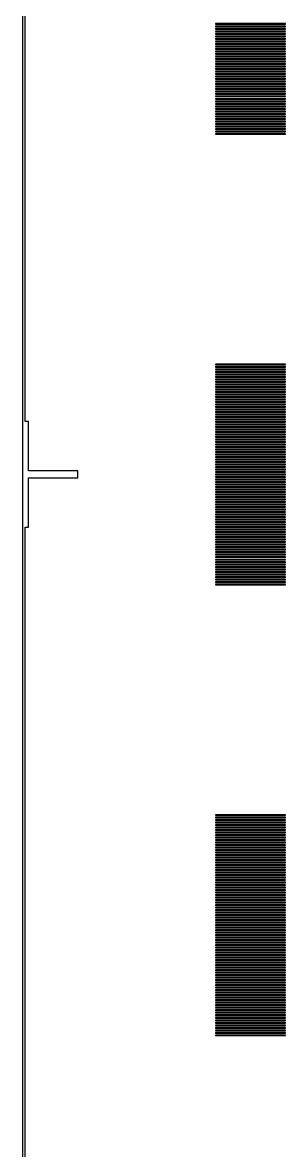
# Model space of a CAD drawing. Extents: x 0 to 54, y 0 to 90.
# Drawn here: x -0.05 to 5.2, y 45 to 67.53 of the extents above; entities that cross this region are included whole.
import ezdxf

# ---------------------------------------------------------------- set-up
doc = ezdxf.new("R2010")
doc.units = 0

msp = doc.modelspace()

# ---------------------------------------------------------------- linework, layer by layer
for p, q in [((-0.04999, 90.05), (-0.04999, -0.04999)), ((0, 59.5547), (0, 90)), ((5.2, 67.505), (3.8, 67.505)), ((3.8, 67.505), (3.8, 67.495)), ((3.8, 67.495), (5.2, 67.495)), ((5.2, 67.455), (3.8, 67.455)), ((3.8, 67.455), (3.8, 67.445)), ((3.8, 67.445), (5.2, 67.445)), ((5.2, 67.405), (3.8, 67.405)), ((3.8, 67.405), (3.8, 67.395)), ((3.8, 67.395), (5.2, 67.395)), ((5.2, 67.355), (3.8, 67.355)), ((3.8, 67.355), (3.8, 67.345)), ((5.2, 67.495), (5.2, 67.505)), ((5.2, 67.445), (5.2, 67.455)), ((5.2, 67.395), (5.2, 67.405)), ((5.2, 67.345), (5.2, 67.355)), ((3.8, 67.345), (5.2, 67.345)), ((5.2, 67.305), (3.8, 67.305)), ((3.8, 67.305), (3.8, 67.295)), ((3.8, 67.295), (5.2, 67.295)), ((5.2, 67.255), (3.8, 67.255)), ((3.8, 67.255), (3.8, 67.245)), ((3.8, 67.245), (5.2, 67.245)), ((5.2, 67.205), (3.8, 67.205)), ((3.8, 67.205), (3.8, 67.195)), ((3.8, 67.195), (5.2, 67.195)), ((5.2, 67.155), (3.8, 67.155)), ((3.8, 67.155), (3.8, 67.145)), ((3.8, 67.145), (5.2, 67.145)), ((5.2, 67.295), (5.2, 67.305)), ((5.2, 67.245), (5.2, 67.255)), ((5.2, 67.195), (5.2, 67.205)), ((5.2, 67.145), (5.2, 67.155)), ((5.2, 67.105), (3.8, 67.105)), ((3.8, 67.105), (3.8, 67.095)), ((3.8, 67.095), (5.2, 67.095)), ((5.2, 67.055), (3.8, 67.055)), ((3.8, 67.055), (3.8, 67.045)), ((3.8, 67.045), (5.2, 67.045)), ((5.2, 67.005), (3.8, 67.005)), ((3.8, 67.005), (3.8, 66.995)), ((3.8, 66.995), (5.2, 66.995)), ((5.2, 66.955), (3.8, 66.955)), ((3.8, 66.955), (3.8, 66.945)), ((3.8, 66.945), (5.2, 66.945)), ((5.2, 66.905), (3.8, 66.905)), ((3.8, 66.905), (3.8, 66.895)), ((5.2, 67.095), (5.2, 67.105)), ((5.2, 67.045), (5.2, 67.055)), ((5.2, 66.995), (5.2, 67.005)), ((5.2, 66.945), (5.2, 66.955)), ((5.2, 66.895), (5.2, 66.905)), ((3.8, 66.895), (5.2, 66.895)), ((5.2, 66.855), (3.8, 66.855)), ((3.8, 66.855), (3.8, 66.845)), ((3.8, 66.845), (5.2, 66.845)), ((5.2, 66.805), (3.8, 66.805)), ((3.8, 66.805), (3.8, 66.795)), ((3.8, 66.795), (5.2, 66.795)), ((5.2, 66.755), (3.8, 66.755)), ((3.8, 66.755), (3.8, 66.745)), ((3.8, 66.745), (5.2, 66.745)), ((5.2, 66.705), (3.8, 66.705)), ((3.8, 66.705), (3.8, 66.695)), ((3.8, 66.695), (5.2, 66.695)), ((5.2, 66.845), (5.2, 66.855)), ((5.2, 66.795), (5.2, 66.805)), ((5.2, 66.745), (5.2, 66.755)), ((5.2, 66.695), (5.2, 66.705)), ((5.2, 66.655), (3.8, 66.655)), ((3.8, 66.655), (3.8, 66.645)), ((3.8, 66.645), (5.2, 66.645)), ((5.2, 66.605), (3.8, 66.605)), ((3.8, 66.605), (3.8, 66.595)), ((3.8, 66.595), (5.2, 66.595)), ((5.2, 66.555), (3.8, 66.555)), ((3.8, 66.555), (3.8, 66.545)), ((3.8, 66.545), (5.2, 66.545)), ((5.2, 66.505), (3.8, 66.505)), ((3.8, 66.505), (3.8, 66.495)), ((3.8, 66.495), (5.2, 66.495)), ((5.2, 66.455), (3.8, 66.455)), ((3.8, 66.455), (3.8, 66.445)), ((5.2, 66.645), (5.2, 66.655)), ((5.2, 66.595), (5.2, 66.605)), ((5.2, 66.545), (5.2, 66.555)), ((5.2, 66.495), (5.2, 66.505)), ((5.2, 66.445), (5.2, 66.455)), ((3.8, 66.445), (5.2, 66.445)), ((5.2, 66.405), (3.8, 66.405)), ((3.8, 66.405), (3.8, 66.395)), ((3.8, 66.395), (5.2, 66.395)), ((5.2, 66.355), (3.8, 66.355)), ((3.8, 66.355), (3.8, 66.345)), ((3.8, 66.345), (5.2, 66.345)), ((5.2, 66.305), (3.8, 66.305)), ((3.8, 66.305), (3.8, 66.295)), ((3.8, 66.295), (5.2, 66.295)), ((5.2, 66.255), (3.8, 66.255)), ((3.8, 66.255), (3.8, 66.245)), ((3.8, 66.245), (5.2, 66.245)), ((5.2, 66.395), (5.2, 66.405)), ((5.2, 66.345), (5.2, 66.355)), ((5.2, 66.295), (5.2, 66.305)), ((5.2, 66.245), (5.2, 66.255)), ((5.2, 66.205), (3.8, 66.205)), ((3.8, 66.205), (3.8, 66.195)), ((3.8, 66.195), (5.2, 66.195)), ((5.2, 66.155), (3.8, 66.155)), ((3.8, 66.155), (3.8, 66.145)), ((3.8, 66.145), (5.2, 66.145)), ((5.2, 66.105), (3.8, 66.105)), ((3.8, 66.105), (3.8, 66.095)), ((3.8, 66.095), (5.2, 66.095)), ((5.2, 66.055), (3.8, 66.055)), ((3.8, 66.055), (3.8, 66.045)), ((3.8, 66.045), (5.2, 66.045)), ((5.2, 66.005), (3.8, 66.005)), ((3.8, 66.005), (3.8, 65.995)), ((5.2, 66.195), (5.2, 66.205)), ((5.2, 66.145), (5.2, 66.155)), ((5.2, 66.095), (5.2, 66.105)), ((5.2, 66.045), (5.2, 66.055)), ((5.2, 65.995), (5.2, 66.005)), ((3.8, 65.995), (5.2, 65.995)), ((5.2, 65.955), (3.8, 65.955)), ((3.8, 65.955), (3.8, 65.945)), ((3.8, 65.945), (5.2, 65.945)), ((5.2, 65.905), (3.8, 65.905)), ((3.8, 65.905), (3.8, 65.895)), ((3.8, 65.895), (5.2, 65.895)), ((5.2, 65.855), (3.8, 65.855)), ((3.8, 65.855), (3.8, 65.845)), ((3.8, 65.845), (5.2, 65.845)), ((5.2, 65.805), (3.8, 65.805)), ((3.8, 65.805), (3.8, 65.795)), ((3.8, 65.795), (5.2, 65.795)), ((5.2, 65.945), (5.2, 65.955)), ((5.2, 65.895), (5.2, 65.905)), ((5.2, 65.845), (5.2, 65.855)), ((5.2, 65.795), (5.2, 65.805)), ((5.2, 65.755), (3.8, 65.755)), ((3.8, 65.755), (3.8, 65.745)), ((3.8, 65.745), (5.2, 65.745)), ((5.2, 65.705), (3.8, 65.705)), ((3.8, 65.705), (3.8, 65.695)), ((3.8, 65.695), (5.2, 65.695)), ((5.2, 65.655), (3.8, 65.655)), ((3.8, 65.655), (3.8, 65.645)), ((3.8, 65.645), (5.2, 65.645)), ((5.2, 65.605), (3.8, 65.605)), ((3.8, 65.605), (3.8, 65.595)), ((3.8, 65.595), (5.2, 65.595)), ((5.2, 65.555), (3.8, 65.555)), ((3.8, 65.555), (3.8, 65.545)), ((5.2, 65.745), (5.2, 65.755)), ((5.2, 65.695), (5.2, 65.705)), ((5.2, 65.645), (5.2, 65.655)), ((5.2, 65.595), (5.2, 65.605)), ((5.2, 65.545), (5.2, 65.555)), ((3.8, 65.545), (5.2, 65.545)), ((5.2, 65.505), (3.8, 65.505)), ((3.8, 65.505), (3.8, 65.495)), ((3.8, 65.495), (5.2, 65.495)), ((5.2, 65.455), (3.8, 65.455)), ((3.8, 65.455), (3.8, 65.445)), ((3.8, 65.445), (5.2, 65.445)), ((5.2, 65.405), (3.8, 65.405)), ((3.8, 65.405), (3.8, 65.395)), ((3.8, 65.395), (5.2, 65.395)), ((5.2, 65.355), (3.8, 65.355)), ((3.8, 65.355), (3.8, 65.345)), ((3.8, 65.345), (5.2, 65.345)), ((5.2, 65.495), (5.2, 65.505)), ((5.2, 65.445), (5.2, 65.455)), ((5.2, 65.395), (5.2, 65.405)), ((5.2, 65.345), (5.2, 65.355)), ((5.2, 65.305), (3.8, 65.305)), ((3.8, 65.305), (3.8, 65.295)), ((3.8, 65.295), (5.2, 65.295)), ((5.2, 65.295), (5.2, 65.305)), ((5.2, 60.705), (3.8, 60.705)), ((3.8, 60.705), (3.8, 60.695)), ((3.8, 60.695), (5.2, 60.695)), ((5.2, 60.655), (3.8, 60.655)), ((3.8, 60.655), (3.8, 60.645)), ((3.8, 60.645), (5.2, 60.645)), ((5.2, 60.605), (3.8, 60.605)), ((3.8, 60.605), (3.8, 60.595)), ((3.8, 60.595), (5.2, 60.595)), ((5.2, 60.695), (5.2, 60.705)), ((5.2, 60.645), (5.2, 60.655)), ((5.2, 60.595), (5.2, 60.605)), ((5.2, 60.555), (3.8, 60.555)), ((3.8, 60.555), (3.8, 60.545)), ((3.8, 60.545), (5.2, 60.545)), ((5.2, 60.505), (3.8, 60.505)), ((3.8, 60.505), (3.8, 60.495)), ((3.8, 60.495), (5.2, 60.495)), ((5.2, 60.455), (3.8, 60.455)), ((3.8, 60.455), (3.8, 60.445)), ((3.8, 60.445), (5.2, 60.445)), ((5.2, 60.405), (3.8, 60.405)), ((3.8, 60.405), (3.8, 60.395)), ((3.8, 60.395), (5.2, 60.395)), ((5.2, 60.545), (5.2, 60.555)), ((5.2, 60.495), (5.2, 60.505)), ((5.2, 60.445), (5.2, 60.455)), ((5.2, 60.395), (5.2, 60.405)), ((5.2, 60.355), (3.8, 60.355)), ((3.8, 60.355), (3.8, 60.345)), ((3.8, 60.345), (5.2, 60.345)), ((5.2, 60.305), (3.8, 60.305)), ((3.8, 60.305), (3.8, 60.295)), ((3.8, 60.295), (5.2, 60.295)), ((5.2, 60.255), (3.8, 60.255)), ((3.8, 60.255), (3.8, 60.245)), ((3.8, 60.245), (5.2, 60.245)), ((5.2, 60.205), (3.8, 60.205)), ((3.8, 60.205), (3.8, 60.195)), ((3.8, 60.195), (5.2, 60.195)), ((5.2, 60.155), (3.8, 60.155)), ((3.8, 60.155), (3.8, 60.145)), ((3.8, 60.145), (5.2, 60.145)), ((5.2, 60.345), (5.2, 60.355)), ((5.2, 60.295), (5.2, 60.305)), ((5.2, 60.245), (5.2, 60.255)), ((5.2, 60.195), (5.2, 60.205)), ((5.2, 60.145), (5.2, 60.155)), ((5.2, 60.105), (3.8, 60.105)), ((3.8, 60.105), (3.8, 60.095)), ((3.8, 60.095), (5.2, 60.095)), ((5.2, 60.055), (3.8, 60.055)), ((3.8, 60.055), (3.8, 60.045)), ((3.8, 60.045), (5.2, 60.045)), ((5.2, 60.005), (3.8, 60.005)), ((3.8, 60.005), (3.8, 59.995)), ((3.8, 59.995), (5.2, 59.995)), ((5.2, 59.955), (3.8, 59.955)), ((3.8, 59.955), (3.8, 59.945)), ((3.8, 59.945), (5.2, 59.945)), ((5.2, 60.095), (5.2, 60.105)), ((5.2, 60.045), (5.2, 60.055)), ((5.2, 59.995), (5.2, 60.005)), ((5.2, 59.945), (5.2, 59.955)), ((5.2, 59.905), (3.8, 59.905)), ((3.8, 59.905), (3.8, 59.895)), ((3.8, 59.895), (5.2, 59.895)), ((5.2, 59.855), (3.8, 59.855)), ((3.8, 59.855), (3.8, 59.845)), ((3.8, 59.845), (5.2, 59.845)), ((5.2, 59.805), (3.8, 59.805)), ((3.8, 59.805), (3.8, 59.795)), ((3.8, 59.795), (5.2, 59.795)), ((5.2, 59.755), (3.8, 59.755)), ((3.8, 59.755), (3.8, 59.745)), ((3.8, 59.745), (5.2, 59.745)), ((5.2, 59.705), (3.8, 59.705)), ((3.8, 59.705), (3.8, 59.695)), ((3.8, 59.695), (5.2, 59.695)), ((5.2, 59.895), (5.2, 59.905)), ((5.2, 59.845), (5.2, 59.855)), ((5.2, 59.795), (5.2, 59.805)), ((5.2, 59.745), (5.2, 59.755)), ((5.2, 59.695), (5.2, 59.705)), ((0.07031, 59.5547), (0, 59.5547)), ((0.07031, 58.5703), (0.07031, 59.5547)), ((5.2, 59.655), (3.8, 59.655)), ((3.8, 59.655), (3.8, 59.645)), ((3.8, 59.645), (5.2, 59.645)), ((5.2, 59.605), (3.8, 59.605)), ((3.8, 59.605), (3.8, 59.595)), ((3.8, 59.595), (5.2, 59.595)), ((5.2, 59.555), (3.8, 59.555)), ((3.8, 59.555), (3.8, 59.545)), ((3.8, 59.545), (5.2, 59.545)), ((5.2, 59.505), (3.8, 59.505)), ((3.8, 59.505), (3.8, 59.495)), ((3.8, 59.495), (5.2, 59.495)), ((5.2, 59.645), (5.2, 59.655)), ((5.2, 59.595), (5.2, 59.605)), ((5.2, 59.545), (5.2, 59.555)), ((5.2, 59.495), (5.2, 59.505)), ((5.2, 59.455), (3.8, 59.455)), ((3.8, 59.455), (3.8, 59.445)), ((3.8, 59.445), (5.2, 59.445)), ((5.2, 59.405), (3.8, 59.405)), ((3.8, 59.405), (3.8, 59.395)), ((3.8, 59.395), (5.2, 59.395)), ((5.2, 59.355), (3.8, 59.355)), ((3.8, 59.355), (3.8, 59.345)), ((3.8, 59.345), (5.2, 59.345)), ((5.2, 59.305), (3.8, 59.305)), ((3.8, 59.305), (3.8, 59.295)), ((3.8, 59.295), (5.2, 59.295)), ((5.2, 59.255), (3.8, 59.255)), ((3.8, 59.255), (3.8, 59.245)), ((3.8, 59.245), (5.2, 59.245)), ((5.2, 59.445), (5.2, 59.455)), ((5.2, 59.395), (5.2, 59.405)), ((5.2, 59.345), (5.2, 59.355)), ((5.2, 59.295), (5.2, 59.305)), ((5.2, 59.245), (5.2, 59.255)), ((5.2, 59.205), (3.8, 59.205)), ((3.8, 59.205), (3.8, 59.195)), ((3.8, 59.195), (5.2, 59.195)), ((5.2, 59.155), (3.8, 59.155)), ((3.8, 59.155), (3.8, 59.145)), ((3.8, 59.145), (5.2, 59.145)), ((5.2, 59.105), (3.8, 59.105)), ((3.8, 59.105), (3.8, 59.095)), ((3.8, 59.095), (5.2, 59.095)), ((5.2, 59.055), (3.8, 59.055)), ((3.8, 59.055), (3.8, 59.045)), ((3.8, 59.045), (5.2, 59.045)), ((5.2, 59.195), (5.2, 59.205)), ((5.2, 59.145), (5.2, 59.155)), ((5.2, 59.095), (5.2, 59.105)), ((5.2, 59.045), (5.2, 59.055)), ((5.2, 59.005), (3.8, 59.005)), ((3.8, 59.005), (3.8, 58.995)), ((3.8, 58.995), (5.2, 58.995)), ((5.2, 58.955), (3.8, 58.955)), ((3.8, 58.955), (3.8, 58.945)), ((3.8, 58.945), (5.2, 58.945)), ((5.2, 58.905), (3.8, 58.905)), ((3.8, 58.905), (3.8, 58.895)), ((3.8, 58.895), (5.2, 58.895)), ((5.2, 58.855), (3.8, 58.855)), ((3.8, 58.855), (3.8, 58.845)), ((3.8, 58.845), (5.2, 58.845)), ((5.2, 58.805), (3.8, 58.805)), ((3.8, 58.805), (3.8, 58.795)), ((3.8, 58.795), (5.2, 58.795)), ((5.2, 58.995), (5.2, 59.005)), ((5.2, 58.945), (5.2, 58.955)), ((5.2, 58.895), (5.2, 58.905)), ((5.2, 58.845), (5.2, 58.855)), ((5.2, 58.795), (5.2, 58.805)), ((1.05469, 58.5703), (0.07031, 58.5703)), ((1.05469, 58.4297), (1.05469, 58.5703)), ((5.2, 58.755), (3.8, 58.755)), ((3.8, 58.755), (3.8, 58.745)), ((3.8, 58.745), (5.2, 58.745)), ((5.2, 58.705), (3.8, 58.705)), ((3.8, 58.705), (3.8, 58.695)), ((3.8, 58.695), (5.2, 58.695)), ((5.2, 58.655), (3.8, 58.655)), ((3.8, 58.655), (3.8, 58.645)), ((3.8, 58.645), (5.2, 58.645)), ((5.2, 58.605), (3.8, 58.605)), ((3.8, 58.605), (3.8, 58.595)), ((3.8, 58.595), (5.2, 58.595)), ((5.2, 58.745), (5.2, 58.755)), ((5.2, 58.695), (5.2, 58.705)), ((5.2, 58.645), (5.2, 58.655)), ((5.2, 58.595), (5.2, 58.605)), ((0.07031, 57.4453), (0.07031, 58.4297)), ((0.07031, 58.4297), (1.05469, 58.4297)), ((5.2, 58.555), (3.8, 58.555)), ((3.8, 58.555), (3.8, 58.545)), ((3.8, 58.545), (5.2, 58.545)), ((5.2, 58.505), (3.8, 58.505)), ((3.8, 58.505), (3.8, 58.495)), ((3.8, 58.495), (5.2, 58.495)), ((5.2, 58.455), (3.8, 58.455)), ((3.8, 58.455), (3.8, 58.445)), ((3.8, 58.445), (5.2, 58.445)), ((5.2, 58.405), (3.8, 58.405)), ((3.8, 58.405), (3.8, 58.395)), ((3.8, 58.395), (5.2, 58.395)), ((5.2, 58.355), (3.8, 58.355)), ((3.8, 58.355), (3.8, 58.345)), ((3.8, 58.345), (5.2, 58.345)), ((5.2, 58.545), (5.2, 58.555)), ((5.2, 58.495), (5.2, 58.505)), ((5.2, 58.445), (5.2, 58.455)), ((5.2, 58.395), (5.2, 58.405)), ((5.2, 58.345), (5.2, 58.355)), ((5.2, 58.305), (3.8, 58.305)), ((3.8, 58.305), (3.8, 58.295)), ((3.8, 58.295), (5.2, 58.295)), ((5.2, 58.255), (3.8, 58.255)), ((3.8, 58.255), (3.8, 58.245)), ((3.8, 58.245), (5.2, 58.245)), ((5.2, 58.205), (3.8, 58.205)), ((3.8, 58.205), (3.8, 58.195)), ((3.8, 58.195), (5.2, 58.195)), ((5.2, 58.155), (3.8, 58.155)), ((3.8, 58.155), (3.8, 58.145)), ((3.8, 58.145), (5.2, 58.145)), ((5.2, 58.295), (5.2, 58.305)), ((5.2, 58.245), (5.2, 58.255)), ((5.2, 58.195), (5.2, 58.205)), ((5.2, 58.145), (5.2, 58.155)), ((5.2, 58.105), (3.8, 58.105)), ((3.8, 58.105), (3.8, 58.095)), ((3.8, 58.095), (5.2, 58.095)), ((5.2, 58.055), (3.8, 58.055)), ((3.8, 58.055), (3.8, 58.045)), ((3.8, 58.045), (5.2, 58.045)), ((5.2, 58.005), (3.8, 58.005)), ((3.8, 58.005), (3.8, 57.995)), ((3.8, 57.995), (5.2, 57.995)), ((5.2, 57.955), (3.8, 57.955)), ((3.8, 57.955), (3.8, 57.945)), ((3.8, 57.945), (5.2, 57.945)), ((5.2, 57.905), (3.8, 57.905)), ((3.8, 57.905), (3.8, 57.895)), ((3.8, 57.895), (5.2, 57.895)), ((5.2, 58.095), (5.2, 58.105)), ((5.2, 58.045), (5.2, 58.055)), ((5.2, 57.995), (5.2, 58.005)), ((5.2, 57.945), (5.2, 57.955)), ((5.2, 57.895), (5.2, 57.905)), ((5.2, 57.855), (3.8, 57.855)), ((3.8, 57.855), (3.8, 57.845)), ((3.8, 57.845), (5.2, 57.845)), ((5.2, 57.805), (3.8, 57.805)), ((3.8, 57.805), (3.8, 57.795)), ((3.8, 57.795), (5.2, 57.795)), ((5.2, 57.755), (3.8, 57.755)), ((3.8, 57.755), (3.8, 57.745)), ((3.8, 57.745), (5.2, 57.745)), ((5.2, 57.705), (3.8, 57.705)), ((3.8, 57.705), (3.8, 57.695)), ((3.8, 57.695), (5.2, 57.695)), ((5.2, 57.845), (5.2, 57.855)), ((5.2, 57.795), (5.2, 57.805)), ((5.2, 57.745), (5.2, 57.755)), ((5.2, 57.695), (5.2, 57.705)), ((0, 32.5547), (0, 57.4453)), ((0, 57.4453), (0.07031, 57.4453)), ((5.2, 57.655), (3.8, 57.655)), ((3.8, 57.655), (3.8, 57.645)), ((3.8, 57.645), (5.2, 57.645)), ((5.2, 57.605), (3.8, 57.605)), ((3.8, 57.605), (3.8, 57.595)), ((3.8, 57.595), (5.2, 57.595)), ((5.2, 57.555), (3.8, 57.555)), ((3.8, 57.555), (3.8, 57.545)), ((3.8, 57.545), (5.2, 57.545)), ((5.2, 57.505), (3.8, 57.505)), ((3.8, 57.505), (3.8, 57.495)), ((3.8, 57.495), (5.2, 57.495)), ((5.2, 57.455), (3.8, 57.455)), ((3.8, 57.455), (3.8, 57.445)), ((3.8, 57.445), (5.2, 57.445)), ((5.2, 57.645), (5.2, 57.655)), ((5.2, 57.595), (5.2, 57.605)), ((5.2, 57.545), (5.2, 57.555)), ((5.2, 57.495), (5.2, 57.505)), ((5.2, 57.445), (5.2, 57.455)), ((5.2, 57.405), (3.8, 57.405)), ((3.8, 57.405), (3.8, 57.395)), ((3.8, 57.395), (5.2, 57.395)), ((5.2, 57.355), (3.8, 57.355)), ((3.8, 57.355), (3.8, 57.345)), ((3.8, 57.345), (5.2, 57.345)), ((5.2, 57.305), (3.8, 57.305)), ((3.8, 57.305), (3.8, 57.295)), ((3.8, 57.295), (5.2, 57.295)), ((5.2, 57.255), (3.8, 57.255)), ((3.8, 57.255), (3.8, 57.245)), ((3.8, 57.245), (5.2, 57.245)), ((5.2, 57.395), (5.2, 57.405)), ((5.2, 57.345), (5.2, 57.355)), ((5.2, 57.295), (5.2, 57.305)), ((5.2, 57.245), (5.2, 57.255)), ((5.2, 57.205), (3.8, 57.205)), ((3.8, 57.205), (3.8, 57.195)), ((3.8, 57.195), (5.2, 57.195)), ((5.2, 57.155), (3.8, 57.155)), ((3.8, 57.155), (3.8, 57.145)), ((3.8, 57.145), (5.2, 57.145)), ((5.2, 57.105), (3.8, 57.105)), ((3.8, 57.105), (3.8, 57.095)), ((3.8, 57.095), (5.2, 57.095)), ((5.2, 57.055), (3.8, 57.055)), ((3.8, 57.055), (3.8, 57.045)), ((3.8, 57.045), (5.2, 57.045)), ((5.2, 57.005), (3.8, 57.005)), ((3.8, 57.005), (3.8, 56.995)), ((3.8, 56.995), (5.2, 56.995)), ((5.2, 57.195), (5.2, 57.205)), ((5.2, 57.145), (5.2, 57.155)), ((5.2, 57.095), (5.2, 57.105)), ((5.2, 57.045), (5.2, 57.055)), ((5.2, 56.995), (5.2, 57.005)), ((5.2, 56.955), (3.8, 56.955)), ((3.8, 56.955), (3.8, 56.945)), ((3.8, 56.945), (5.2, 56.945)), ((5.2, 56.905), (3.8, 56.905)), ((3.8, 56.905), (3.8, 56.895)), ((3.8, 56.895), (5.2, 56.895)), ((5.2, 56.855), (3.8, 56.855)), ((3.8, 56.855), (3.8, 56.845)), ((3.8, 56.845), (5.2, 56.845)), ((5.2, 56.805), (3.8, 56.805)), ((3.8, 56.805), (3.8, 56.795)), ((3.8, 56.795), (5.2, 56.795)), ((5.2, 56.945), (5.2, 56.955)), ((5.2, 56.895), (5.2, 56.905)), ((5.2, 56.845), (5.2, 56.855)), ((5.2, 56.795), (5.2, 56.805)), ((5.2, 56.755), (3.8, 56.755)), ((3.8, 56.755), (3.8, 56.745)), ((3.8, 56.745), (5.2, 56.745)), ((5.2, 56.705), (3.8, 56.705)), ((3.8, 56.705), (3.8, 56.695)), ((3.8, 56.695), (5.2, 56.695)), ((5.2, 56.655), (3.8, 56.655)), ((3.8, 56.655), (3.8, 56.645)), ((3.8, 56.645), (5.2, 56.645)), ((5.2, 56.605), (3.8, 56.605)), ((3.8, 56.605), (3.8, 56.595)), ((3.8, 56.595), (5.2, 56.595)), ((5.2, 56.555), (3.8, 56.555)), ((3.8, 56.555), (3.8, 56.545)), ((3.8, 56.545), (5.2, 56.545)), ((5.2, 56.745), (5.2, 56.755)), ((5.2, 56.695), (5.2, 56.705)), ((5.2, 56.645), (5.2, 56.655)), ((5.2, 56.595), (5.2, 56.605)), ((5.2, 56.545), (5.2, 56.555)), ((5.2, 56.505), (3.8, 56.505)), ((3.8, 56.505), (3.8, 56.495)), ((3.8, 56.495), (5.2, 56.495)), ((5.2, 56.455), (3.8, 56.455)), ((3.8, 56.455), (3.8, 56.445)), ((3.8, 56.445), (5.2, 56.445)), ((5.2, 56.405), (3.8, 56.405)), ((3.8, 56.405), (3.8, 56.395)), ((3.8, 56.395), (5.2, 56.395)), ((5.2, 56.355), (3.8, 56.355)), ((3.8, 56.355), (3.8, 56.345)), ((3.8, 56.345), (5.2, 56.345)), ((5.2, 56.495), (5.2, 56.505)), ((5.2, 56.445), (5.2, 56.455)), ((5.2, 56.395), (5.2, 56.405)), ((5.2, 56.345), (5.2, 56.355)), ((5.2, 56.305), (3.8, 56.305)), ((3.8, 56.305), (3.8, 56.295)), ((3.8, 56.295), (5.2, 56.295)), ((5.2, 56.295), (5.2, 56.305)), ((5.2, 51.705), (3.8, 51.705)), ((3.8, 51.705), (3.8, 51.695)), ((3.8, 51.695), (5.2, 51.695)), ((5.2, 51.655), (3.8, 51.655)), ((3.8, 51.655), (3.8, 51.645)), ((3.8, 51.645), (5.2, 51.645)), ((5.2, 51.605), (3.8, 51.605)), ((3.8, 51.605), (3.8, 51.595)), ((3.8, 51.595), (5.2, 51.595)), ((5.2, 51.695), (5.2, 51.705)), ((5.2, 51.645), (5.2, 51.655)), ((5.2, 51.595), (5.2, 51.605)), ((5.2, 51.555), (3.8, 51.555)), ((3.8, 51.555), (3.8, 51.545)), ((3.8, 51.545), (5.2, 51.545)), ((5.2, 51.505), (3.8, 51.505)), ((3.8, 51.505), (3.8, 51.495)), ((3.8, 51.495), (5.2, 51.495)), ((5.2, 51.455), (3.8, 51.455)), ((3.8, 51.455), (3.8, 51.445)), ((3.8, 51.445), (5.2, 51.445)), ((5.2, 51.405), (3.8, 51.405)), ((3.8, 51.405), (3.8, 51.395)), ((3.8, 51.395), (5.2, 51.395)), ((5.2, 51.545), (5.2, 51.555)), ((5.2, 51.495), (5.2, 51.505)), ((5.2, 51.445), (5.2, 51.455)), ((5.2, 51.395), (5.2, 51.405)), ((5.2, 51.355), (3.8, 51.355)), ((3.8, 51.355), (3.8, 51.345)), ((3.8, 51.345), (5.2, 51.345)), ((5.2, 51.305), (3.8, 51.305)), ((3.8, 51.305), (3.8, 51.295)), ((3.8, 51.295), (5.2, 51.295)), ((5.2, 51.255), (3.8, 51.255)), ((3.8, 51.255), (3.8, 51.245)), ((3.8, 51.245), (5.2, 51.245)), ((5.2, 51.205), (3.8, 51.205)), ((3.8, 51.205), (3.8, 51.195)), ((3.8, 51.195), (5.2, 51.195)), ((5.2, 51.155), (3.8, 51.155)), ((3.8, 51.155), (3.8, 51.145)), ((3.8, 51.145), (5.2, 51.145)), ((5.2, 51.345), (5.2, 51.355)), ((5.2, 51.295), (5.2, 51.305)), ((5.2, 51.245), (5.2, 51.255)), ((5.2, 51.195), (5.2, 51.205)), ((5.2, 51.145), (5.2, 51.155)), ((5.2, 51.105), (3.8, 51.105)), ((3.8, 51.105), (3.8, 51.095)), ((3.8, 51.095), (5.2, 51.095)), ((5.2, 51.055), (3.8, 51.055)), ((3.8, 51.055), (3.8, 51.045)), ((3.8, 51.045), (5.2, 51.045)), ((5.2, 51.005), (3.8, 51.005)), ((3.8, 51.005), (3.8, 50.995)), ((3.8, 50.995), (5.2, 50.995)), ((5.2, 50.955), (3.8, 50.955)), ((3.8, 50.955), (3.8, 50.945)), ((3.8, 50.945), (5.2, 50.945)), ((5.2, 51.095), (5.2, 51.105)), ((5.2, 51.045), (5.2, 51.055)), ((5.2, 50.995), (5.2, 51.005)), ((5.2, 50.945), (5.2, 50.955)), ((5.2, 50.905), (3.8, 50.905)), ((3.8, 50.905), (3.8, 50.895)), ((3.8, 50.895), (5.2, 50.895)), ((5.2, 50.855), (3.8, 50.855)), ((3.8, 50.855), (3.8, 50.845)), ((3.8, 50.845), (5.2, 50.845)), ((5.2, 50.805), (3.8, 50.805)), ((3.8, 50.805), (3.8, 50.795)), ((3.8, 50.795), (5.2, 50.795)), ((5.2, 50.755), (3.8, 50.755)), ((3.8, 50.755), (3.8, 50.745)), ((3.8, 50.745), (5.2, 50.745)), ((5.2, 50.705), (3.8, 50.705)), ((3.8, 50.705), (3.8, 50.695)), ((3.8, 50.695), (5.2, 50.695)), ((5.2, 50.895), (5.2, 50.905)), ((5.2, 50.845), (5.2, 50.855)), ((5.2, 50.795), (5.2, 50.805)), ((5.2, 50.745), (5.2, 50.755)), ((5.2, 50.695), (5.2, 50.705)), ((5.2, 50.655), (3.8, 50.655)), ((3.8, 50.655), (3.8, 50.645)), ((3.8, 50.645), (5.2, 50.645)), ((5.2, 50.605), (3.8, 50.605)), ((3.8, 50.605), (3.8, 50.595)), ((3.8, 50.595), (5.2, 50.595)), ((5.2, 50.555), (3.8, 50.555)), ((3.8, 50.555), (3.8, 50.545)), ((3.8, 50.545), (5.2, 50.545)), ((5.2, 50.505), (3.8, 50.505)), ((3.8, 50.505), (3.8, 50.495)), ((3.8, 50.495), (5.2, 50.495)), ((5.2, 50.645), (5.2, 50.655)), ((5.2, 50.595), (5.2, 50.605)), ((5.2, 50.545), (5.2, 50.555)), ((5.2, 50.495), (5.2, 50.505)), ((5.2, 50.455), (3.8, 50.455)), ((3.8, 50.455), (3.8, 50.445)), ((3.8, 50.445), (5.2, 50.445)), ((5.2, 50.405), (3.8, 50.405)), ((3.8, 50.405), (3.8, 50.395)), ((3.8, 50.395), (5.2, 50.395)), ((5.2, 50.355), (3.8, 50.355)), ((3.8, 50.355), (3.8, 50.345)), ((3.8, 50.345), (5.2, 50.345)), ((5.2, 50.305), (3.8, 50.305)), ((3.8, 50.305), (3.8, 50.295)), ((3.8, 50.295), (5.2, 50.295)), ((5.2, 50.255), (3.8, 50.255)), ((3.8, 50.255), (3.8, 50.245)), ((3.8, 50.245), (5.2, 50.245)), ((5.2, 50.445), (5.2, 50.455)), ((5.2, 50.395), (5.2, 50.405)), ((5.2, 50.345), (5.2, 50.355)), ((5.2, 50.295), (5.2, 50.305)), ((5.2, 50.245), (5.2, 50.255)), ((5.2, 50.205), (3.8, 50.205)), ((3.8, 50.205), (3.8, 50.195)), ((3.8, 50.195), (5.2, 50.195)), ((5.2, 50.155), (3.8, 50.155)), ((3.8, 50.155), (3.8, 50.145)), ((3.8, 50.145), (5.2, 50.145)), ((5.2, 50.105), (3.8, 50.105)), ((3.8, 50.105), (3.8, 50.095)), ((3.8, 50.095), (5.2, 50.095)), ((5.2, 50.055), (3.8, 50.055)), ((3.8, 50.055), (3.8, 50.045)), ((3.8, 50.045), (5.2, 50.045)), ((5.2, 50.195), (5.2, 50.205)), ((5.2, 50.145), (5.2, 50.155)), ((5.2, 50.095), (5.2, 50.105)), ((5.2, 50.045), (5.2, 50.055)), ((5.2, 50.005), (3.8, 50.005)), ((3.8, 50.005), (3.8, 49.995)), ((3.8, 49.995), (5.2, 49.995)), ((5.2, 49.955), (3.8, 49.955)), ((3.8, 49.955), (3.8, 49.945)), ((3.8, 49.945), (5.2, 49.945)), ((5.2, 49.905), (3.8, 49.905)), ((3.8, 49.905), (3.8, 49.895)), ((3.8, 49.895), (5.2, 49.895)), ((5.2, 49.855), (3.8, 49.855)), ((3.8, 49.855), (3.8, 49.845)), ((3.8, 49.845), (5.2, 49.845)), ((5.2, 49.805), (3.8, 49.805)), ((3.8, 49.805), (3.8, 49.795)), ((3.8, 49.795), (5.2, 49.795)), ((5.2, 49.995), (5.2, 50.005)), ((5.2, 49.945), (5.2, 49.955)), ((5.2, 49.895), (5.2, 49.905)), ((5.2, 49.845), (5.2, 49.855)), ((5.2, 49.795), (5.2, 49.805)), ((5.2, 49.755), (3.8, 49.755)), ((3.8, 49.755), (3.8, 49.745)), ((3.8, 49.745), (5.2, 49.745)), ((5.2, 49.705), (3.8, 49.705)), ((3.8, 49.705), (3.8, 49.695)), ((3.8, 49.695), (5.2, 49.695)), ((5.2, 49.655), (3.8, 49.655)), ((3.8, 49.655), (3.8, 49.645)), ((3.8, 49.645), (5.2, 49.645)), ((5.2, 49.605), (3.8, 49.605)), ((3.8, 49.605), (3.8, 49.595)), ((3.8, 49.595), (5.2, 49.595)), ((5.2, 49.555), (3.8, 49.555)), ((3.8, 49.555), (3.8, 49.545)), ((5.2, 49.745), (5.2, 49.755)), ((5.2, 49.695), (5.2, 49.705)), ((5.2, 49.645), (5.2, 49.655)), ((5.2, 49.595), (5.2, 49.605)), ((5.2, 49.545), (5.2, 49.555)), ((3.8, 49.545), (5.2, 49.545)), ((5.2, 49.505), (3.8, 49.505)), ((3.8, 49.505), (3.8, 49.495)), ((3.8, 49.495), (5.2, 49.495)), ((5.2, 49.455), (3.8, 49.455)), ((3.8, 49.455), (3.8, 49.445)), ((3.8, 49.445), (5.2, 49.445)), ((5.2, 49.405), (3.8, 49.405)), ((3.8, 49.405), (3.8, 49.395)), ((3.8, 49.395), (5.2, 49.395)), ((5.2, 49.355), (3.8, 49.355)), ((3.8, 49.355), (3.8, 49.345)), ((3.8, 49.345), (5.2, 49.345)), ((5.2, 49.495), (5.2, 49.505)), ((5.2, 49.445), (5.2, 49.455)), ((5.2, 49.395), (5.2, 49.405)), ((5.2, 49.345), (5.2, 49.355)), ((5.2, 49.305), (3.8, 49.305)), ((3.8, 49.305), (3.8, 49.295)), ((3.8, 49.295), (5.2, 49.295)), ((5.2, 49.255), (3.8, 49.255)), ((3.8, 49.255), (3.8, 49.245)), ((3.8, 49.245), (5.2, 49.245)), ((5.2, 49.205), (3.8, 49.205)), ((3.8, 49.205), (3.8, 49.195)), ((3.8, 49.195), (5.2, 49.195)), ((5.2, 49.155), (3.8, 49.155)), ((3.8, 49.155), (3.8, 49.145)), ((3.8, 49.145), (5.2, 49.145)), ((5.2, 49.105), (3.8, 49.105)), ((3.8, 49.105), (3.8, 49.095)), ((5.2, 49.295), (5.2, 49.305)), ((5.2, 49.245), (5.2, 49.255)), ((5.2, 49.195), (5.2, 49.205)), ((5.2, 49.145), (5.2, 49.155)), ((5.2, 49.095), (5.2, 49.105)), ((3.8, 49.095), (5.2, 49.095)), ((5.2, 49.055), (3.8, 49.055)), ((3.8, 49.055), (3.8, 49.045)), ((3.8, 49.045), (5.2, 49.045)), ((5.2, 49.005), (3.8, 49.005)), ((3.8, 49.005), (3.8, 48.995)), ((3.8, 48.995), (5.2, 48.995)), ((5.2, 48.955), (3.8, 48.955)), ((3.8, 48.955), (3.8, 48.945)), ((3.8, 48.945), (5.2, 48.945)), ((5.2, 48.905), (3.8, 48.905)), ((3.8, 48.905), (3.8, 48.895)), ((3.8, 48.895), (5.2, 48.895)), ((5.2, 49.045), (5.2, 49.055)), ((5.2, 48.995), (5.2, 49.005)), ((5.2, 48.945), (5.2, 48.955)), ((5.2, 48.895), (5.2, 48.905)), ((5.2, 48.855), (3.8, 48.855)), ((3.8, 48.855), (3.8, 48.845)), ((3.8, 48.845), (5.2, 48.845)), ((5.2, 48.805), (3.8, 48.805)), ((3.8, 48.805), (3.8, 48.795)), ((3.8, 48.795), (5.2, 48.795)), ((5.2, 48.755), (3.8, 48.755)), ((3.8, 48.755), (3.8, 48.745)), ((3.8, 48.745), (5.2, 48.745)), ((5.2, 48.705), (3.8, 48.705)), ((3.8, 48.705), (3.8, 48.695)), ((3.8, 48.695), (5.2, 48.695)), ((5.2, 48.655), (3.8, 48.655)), ((3.8, 48.655), (3.8, 48.645)), ((5.2, 48.845), (5.2, 48.855)), ((5.2, 48.795), (5.2, 48.805)), ((5.2, 48.745), (5.2, 48.755)), ((5.2, 48.695), (5.2, 48.705)), ((5.2, 48.645), (5.2, 48.655)), ((3.8, 48.645), (5.2, 48.645)), ((5.2, 48.605), (3.8, 48.605)), ((3.8, 48.605), (3.8, 48.595)), ((3.8, 48.595), (5.2, 48.595)), ((5.2, 48.555), (3.8, 48.555)), ((3.8, 48.555), (3.8, 48.545)), ((3.8, 48.545), (5.2, 48.545)), ((5.2, 48.505), (3.8, 48.505)), ((3.8, 48.505), (3.8, 48.495)), ((3.8, 48.495), (5.2, 48.495)), ((5.2, 48.455), (3.8, 48.455)), ((3.8, 48.455), (3.8, 48.445)), ((3.8, 48.445), (5.2, 48.445)), ((5.2, 48.595), (5.2, 48.605)), ((5.2, 48.545), (5.2, 48.555)), ((5.2, 48.495), (5.2, 48.505)), ((5.2, 48.445), (5.2, 48.455)), ((5.2, 48.405), (3.8, 48.405)), ((3.8, 48.405), (3.8, 48.395)), ((3.8, 48.395), (5.2, 48.395)), ((5.2, 48.355), (3.8, 48.355)), ((3.8, 48.355), (3.8, 48.345)), ((3.8, 48.345), (5.2, 48.345)), ((5.2, 48.305), (3.8, 48.305)), ((3.8, 48.305), (3.8, 48.295)), ((3.8, 48.295), (5.2, 48.295)), ((5.2, 48.255), (3.8, 48.255)), ((3.8, 48.255), (3.8, 48.245)), ((3.8, 48.245), (5.2, 48.245)), ((5.2, 48.205), (3.8, 48.205)), ((3.8, 48.205), (3.8, 48.195)), ((5.2, 48.395), (5.2, 48.405)), ((5.2, 48.345), (5.2, 48.355)), ((5.2, 48.295), (5.2, 48.305)), ((5.2, 48.245), (5.2, 48.255)), ((5.2, 48.195), (5.2, 48.205)), ((3.8, 48.195), (5.2, 48.195)), ((5.2, 48.155), (3.8, 48.155)), ((3.8, 48.155), (3.8, 48.145)), ((3.8, 48.145), (5.2, 48.145)), ((5.2, 48.105), (3.8, 48.105)), ((3.8, 48.105), (3.8, 48.095)), ((3.8, 48.095), (5.2, 48.095)), ((5.2, 48.055), (3.8, 48.055)), ((3.8, 48.055), (3.8, 48.045)), ((3.8, 48.045), (5.2, 48.045)), ((5.2, 48.005), (3.8, 48.005)), ((3.8, 48.005), (3.8, 47.995)), ((3.8, 47.995), (5.2, 47.995)), ((5.2, 48.145), (5.2, 48.155)), ((5.2, 48.095), (5.2, 48.105)), ((5.2, 48.045), (5.2, 48.055)), ((5.2, 47.995), (5.2, 48.005)), ((5.2, 47.955), (3.8, 47.955)), ((3.8, 47.955), (3.8, 47.945)), ((3.8, 47.945), (5.2, 47.945)), ((5.2, 47.905), (3.8, 47.905)), ((3.8, 47.905), (3.8, 47.895)), ((3.8, 47.895), (5.2, 47.895)), ((5.2, 47.855), (3.8, 47.855)), ((3.8, 47.855), (3.8, 47.845)), ((3.8, 47.845), (5.2, 47.845)), ((5.2, 47.805), (3.8, 47.805)), ((3.8, 47.805), (3.8, 47.795)), ((3.8, 47.795), (5.2, 47.795)), ((5.2, 47.755), (3.8, 47.755)), ((3.8, 47.755), (3.8, 47.745)), ((5.2, 47.945), (5.2, 47.955)), ((5.2, 47.895), (5.2, 47.905)), ((5.2, 47.845), (5.2, 47.855)), ((5.2, 47.795), (5.2, 47.805)), ((5.2, 47.745), (5.2, 47.755)), ((3.8, 47.745), (5.2, 47.745)), ((5.2, 47.705), (3.8, 47.705)), ((3.8, 47.705), (3.8, 47.695)), ((3.8, 47.695), (5.2, 47.695)), ((5.2, 47.655), (3.8, 47.655)), ((3.8, 47.655), (3.8, 47.645)), ((3.8, 47.645), (5.2, 47.645)), ((5.2, 47.605), (3.8, 47.605)), ((3.8, 47.605), (3.8, 47.595)), ((3.8, 47.595), (5.2, 47.595)), ((5.2, 47.555), (3.8, 47.555)), ((3.8, 47.555), (3.8, 47.545)), ((3.8, 47.545), (5.2, 47.545)), ((5.2, 47.695), (5.2, 47.705)), ((5.2, 47.645), (5.2, 47.655)), ((5.2, 47.595), (5.2, 47.605)), ((5.2, 47.545), (5.2, 47.555)), ((5.2, 47.505), (3.8, 47.505)), ((3.8, 47.505), (3.8, 47.495)), ((3.8, 47.495), (5.2, 47.495)), ((5.2, 47.455), (3.8, 47.455)), ((3.8, 47.455), (3.8, 47.445)), ((3.8, 47.445), (5.2, 47.445)), ((5.2, 47.405), (3.8, 47.405)), ((3.8, 47.405), (3.8, 47.395)), ((3.8, 47.395), (5.2, 47.395)), ((5.2, 47.355), (3.8, 47.355)), ((3.8, 47.355), (3.8, 47.345)), ((3.8, 47.345), (5.2, 47.345)), ((5.2, 47.305), (3.8, 47.305)), ((3.8, 47.305), (3.8, 47.295)), ((5.2, 47.495), (5.2, 47.505)), ((5.2, 47.445), (5.2, 47.455)), ((5.2, 47.395), (5.2, 47.405)), ((5.2, 47.345), (5.2, 47.355)), ((5.2, 47.295), (5.2, 47.305)), ((3.8, 47.295), (5.2, 47.295))]:
    msp.add_line(p, q)

doc.saveas('drawing.dxf')
